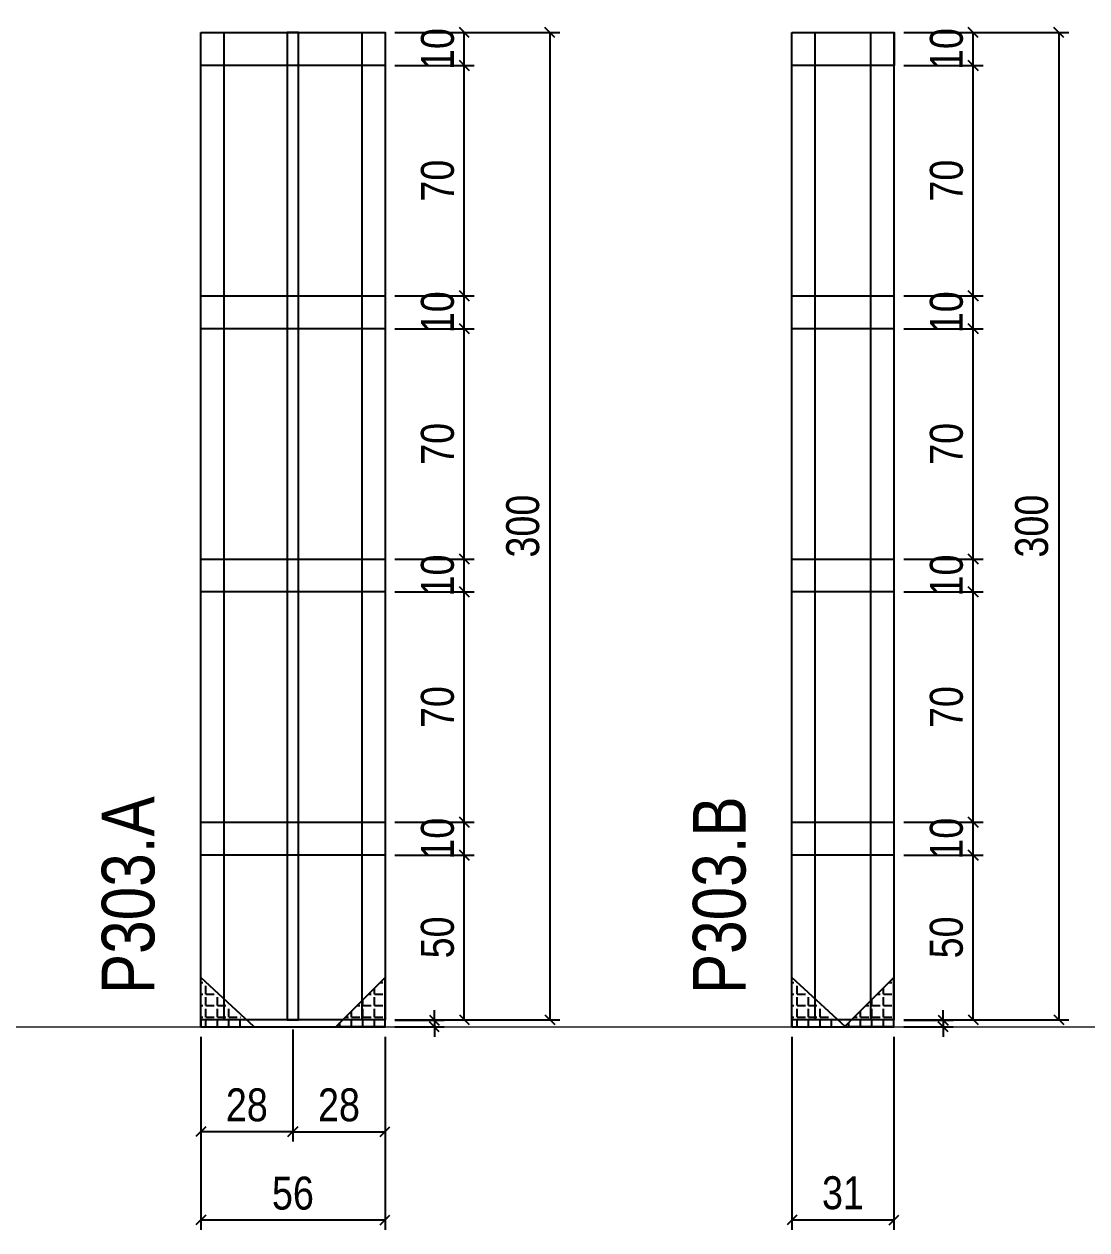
# Model space of a CAD drawing. Extents: x 2282 to 12463, y 760 to 16806.
# Drawn here: x 3370.1 to 3693.2, y 11426.2 to 11792.7 of the extents above; entities that cross this region are included whole.
import ezdxf

# ---------------------------------------------------------------- set-up
doc = ezdxf.new("R2010")
doc.units = 0
doc.layers.add('CARIMBO', color=255, linetype='Continuous', lineweight=9)
for name, color, linetype in [('COTA', 241, 'Continuous'), ('NOMENCLATURA', 7, 'Continuous'), ('SARR_2.2x10', 60, 'Continuous'), ('SARR_2.2x7', 40, 'Continuous'), ('SARR_3.5x7', 81, 'Continuous'), ('SARR_7x7', 40, 'Continuous')]:
    doc.layers.add(name, color=color, linetype=linetype)
doc.styles.add('ARIAL_NARROW', font='ARIALN.TTF', dxfattribs={"height": 0.2})
doc.styles.add('COTA TECNICA', font='techl___.ttf', dxfattribs={"height": 10})
doc.dimstyles.new('PAINEL', dxfattribs={"dimtxt": 10, "dimasz": 3, "dimexe": 3, "dimexo": 3, "dimgap": 3, "dimtad": 1, "dimdec": 1, "dimzin": 12, "dimdsep": 46, "dimtxsty": 'COTA TECNICA', "dimblk1": 'OBLIQUE', "dimblk2": 'OBLIQUE', "dimsah": 1, "dimcen": 0.9, "dimclrd": 4, "dimclre": 4, "dimclrt": 240, "dimadec": 1, "dimazin": 3, "dimtfac": 1, "dimtdec": 1, "dimtmove": 0, "dimatfit": 3, "dimfxl": 1, "dimtolj": 1, "dimtzin": 12, "dimarcsym": 0})
pattern_1 = [(0, (36987.144, 20854.2797), (0, 3.4925), [2.54, -0.9525]), (90, (36987.144, 20854.2797), (-3.4925, 2e-16), [2.54, -0.9525])]
pattern_2 = [(0, (36831.124, 20854.2797), (0, 3.4925), [2.54, -0.9525]), (90, (36831.124, 20854.2797), (-3.4925, 2e-16), [2.54, -0.9525])]
pattern_3 = [(0, (37141.832, 20854.2797), (0, 3.4925), [2.54, -0.9525]), (90, (37141.832, 20854.2797), (-3.4925, 2e-16), [2.54, -0.9525])]
pattern_4 = [(0, (37010.812, 20854.2797), (0, 3.4925), [2.54, -0.9525]), (90, (37010.812, 20854.2797), (-3.4925, 2e-16), [2.54, -0.9525])]

# ---------------------------------------------------------------- blocks, each defined once
blk = doc.blocks.new('_Oblique')
at = {"color": 0, "linetype": 'ByBlock', "lineweight": -2}
blk.add_line((-0.5, -0.5), (0.5, 0.5), dxfattribs=at)
blk = doc.blocks.new('*D512')
at = {"layer": 'COTA', "color": 4, "lineweight": -2, "transparency": 16777216}
for p, q in [((3494.81, 11489.99), (3494.81, 11492.99)), ((3482.82, 11489.99), (3497.81, 11489.99)), ((3494.81, 11489.99), (3494.81, 11487.92)), ((3482.82, 11487.92), (3497.81, 11487.92)), ((3494.81, 11487.92), (3494.81, 11484.92))]:
    blk.add_line(p, q, dxfattribs=at)
at = {"layer": 'Defpoints', "color": 0, "transparency": 16777216}
for p in [(3479.82, 11489.99), (3479.82, 11487.92), (3494.81, 11487.92)]:
    blk.add_point(p, dxfattribs=at)
at = {"layer": 'COTA', "color": 4, "lineweight": -2, "transparency": 16777216, "xscale": 3, "yscale": 3, "zscale": 3}
for p, rotation in [((3494.81, 11489.99), 270), ((3494.81, 11487.92), 90)]:
    blk.add_blockref('_Oblique', p, dxfattribs=dict(at, rotation=rotation))
blk = doc.blocks.new('*D513')
at = {"layer": 'COTA', "color": 4, "lineweight": -2, "transparency": 16777216}
for p, q in [((3482.82, 11540.12), (3506.91, 11540.12)), ((3503.91, 11490.12), (3503.91, 11540.12)), ((3482.82, 11490.12), (3506.91, 11490.12))]:
    blk.add_line(p, q, dxfattribs=at)
at = {"layer": 'Defpoints', "color": 0, "transparency": 16777216}
for p in [(3479.82, 11540.12), (3503.91, 11540.12), (3479.82, 11490.12)]:
    blk.add_point(p, dxfattribs=at)
at = {"layer": 'COTA', "color": 4, "lineweight": -2, "transparency": 16777216, "xscale": 3, "yscale": 3, "zscale": 3}
for p, rotation in [((3503.91, 11540.12), 90), ((3503.91, 11490.12), 270)]:
    blk.add_blockref('_Oblique', p, dxfattribs=dict(at, rotation=rotation))
at = {"layer": 'COTA', "color": 240, "transparency": 16777216, "insert": (3495.8, 11515.12), "char_height": 10, "attachment_point": 5, "rotation": 90, "style": 'COTA TECNICA'}
blk.add_mtext('\\A1;50', dxfattribs=at)
blk = doc.blocks.new('*D514')
at = {"layer": 'COTA', "color": 4, "lineweight": -2, "transparency": 16777216}
for p, q in [((3482.82, 11550.12), (3506.91, 11550.12)), ((3503.91, 11540.12), (3503.91, 11550.12)), ((3482.82, 11540.12), (3506.91, 11540.12))]:
    blk.add_line(p, q, dxfattribs=at)
at = {"layer": 'Defpoints', "color": 0, "transparency": 16777216}
for p in [(3479.82, 11550.12), (3503.91, 11550.12), (3479.82, 11540.12)]:
    blk.add_point(p, dxfattribs=at)
at = {"layer": 'COTA', "color": 4, "lineweight": -2, "transparency": 16777216, "xscale": 3, "yscale": 3, "zscale": 3}
for p, rotation in [((3503.91, 11550.12), 90), ((3503.91, 11540.12), 270)]:
    blk.add_blockref('_Oblique', p, dxfattribs=dict(at, rotation=rotation))
at = {"layer": 'COTA', "color": 240, "transparency": 16777216, "insert": (3495.81, 11545.12), "char_height": 10, "attachment_point": 5, "rotation": 90, "style": 'COTA TECNICA'}
blk.add_mtext('\\A1;10', dxfattribs=at)
blk = doc.blocks.new('*D515')
at = {"layer": 'COTA', "color": 4, "lineweight": -2, "transparency": 16777216}
for p, q in [((3482.82, 11620.12), (3506.91, 11620.12)), ((3503.91, 11550.12), (3503.91, 11620.12)), ((3485.82, 11550.12), (3506.91, 11550.12))]:
    blk.add_line(p, q, dxfattribs=at)
at = {"layer": 'Defpoints', "color": 0, "transparency": 16777216}
for p in [(3479.82, 11620.12), (3503.91, 11620.12), (3482.82, 11550.12)]:
    blk.add_point(p, dxfattribs=at)
at = {"layer": 'COTA', "color": 4, "lineweight": -2, "transparency": 16777216, "xscale": 3, "yscale": 3, "zscale": 3}
for p, rotation in [((3503.91, 11620.12), 90), ((3503.91, 11550.12), 270)]:
    blk.add_blockref('_Oblique', p, dxfattribs=dict(at, rotation=rotation))
at = {"layer": 'COTA', "color": 240, "transparency": 16777216, "insert": (3495.81, 11585.12), "char_height": 10, "attachment_point": 5, "rotation": 90, "style": 'COTA TECNICA'}
blk.add_mtext('\\A1;70', dxfattribs=at)
blk = doc.blocks.new('*D516')
at = {"layer": 'COTA', "color": 4, "lineweight": -2, "transparency": 16777216}
for p, q in [((3482.82, 11630.12), (3506.91, 11630.12)), ((3503.91, 11620.12), (3503.91, 11630.12)), ((3482.82, 11620.12), (3506.91, 11620.12))]:
    blk.add_line(p, q, dxfattribs=at)
at = {"layer": 'Defpoints', "color": 0, "transparency": 16777216}
for p in [(3479.82, 11630.12), (3503.91, 11630.12), (3479.82, 11620.12)]:
    blk.add_point(p, dxfattribs=at)
at = {"layer": 'COTA', "color": 4, "lineweight": -2, "transparency": 16777216, "xscale": 3, "yscale": 3, "zscale": 3}
for p, rotation in [((3503.91, 11630.12), 90), ((3503.91, 11620.12), 270)]:
    blk.add_blockref('_Oblique', p, dxfattribs=dict(at, rotation=rotation))
at = {"layer": 'COTA', "color": 240, "transparency": 16777216, "insert": (3495.81, 11625.12), "char_height": 10, "attachment_point": 5, "rotation": 90, "style": 'COTA TECNICA'}
blk.add_mtext('\\A1;10', dxfattribs=at)
blk = doc.blocks.new('*D517')
at = {"layer": 'COTA', "color": 4, "linetype": 'ByBlock', "lineweight": -2, "transparency": 16777216}
for p, q in [((3482.83, 11790.12), (3532.94, 11790.12)), ((3529.94, 11790.12), (3529.94, 11490.12)), ((3482.83, 11490.12), (3532.94, 11490.12))]:
    blk.add_line(p, q, dxfattribs=at)
at = {"layer": 'Defpoints', "color": 0, "linetype": 'ByBlock', "transparency": 16777216}
for p in [(3479.83, 11790.12), (3479.83, 11490.12), (3529.94, 11490.12)]:
    blk.add_point(p, dxfattribs=at)
at = {"layer": 'COTA', "color": 4, "linetype": 'ByBlock', "lineweight": -2, "transparency": 16777216, "xscale": 3, "yscale": 3, "zscale": 3}
for p, rotation in [((3529.94, 11790.12), 90), ((3529.94, 11490.12), 270)]:
    blk.add_blockref('_Oblique', p, dxfattribs=dict(at, rotation=rotation))
at = {"layer": 'COTA', "color": 240, "linetype": 'ByBlock', "transparency": 16777216, "insert": (3521.72, 11640.12), "char_height": 10, "attachment_point": 5, "rotation": 90, "style": 'COTA TECNICA'}
blk.add_mtext('\\A1;300', dxfattribs=at)
blk = doc.blocks.new('*D520')
at = {"layer": 'COTA', "color": 4, "linetype": 'ByBlock', "lineweight": -2, "transparency": 16777216}
for p, q in [((3482.83, 11700.12), (3506.91, 11700.12)), ((3503.91, 11630.12), (3503.91, 11700.12)), ((3482.82, 11630.12), (3506.91, 11630.12))]:
    blk.add_line(p, q, dxfattribs=at)
at = {"layer": 'Defpoints', "color": 0, "linetype": 'ByBlock', "transparency": 16777216}
for p in [(3479.83, 11700.12), (3503.91, 11700.12), (3479.82, 11630.12)]:
    blk.add_point(p, dxfattribs=at)
at = {"layer": 'COTA', "color": 4, "linetype": 'ByBlock', "lineweight": -2, "transparency": 16777216, "xscale": 3, "yscale": 3, "zscale": 3}
for p, rotation in [((3503.91, 11700.12), 90), ((3503.91, 11630.12), 270)]:
    blk.add_blockref('_Oblique', p, dxfattribs=dict(at, rotation=rotation))
at = {"layer": 'COTA', "color": 240, "linetype": 'ByBlock', "transparency": 16777216, "insert": (3495.81, 11665.12), "char_height": 10, "attachment_point": 5, "rotation": 90, "style": 'COTA TECNICA'}
blk.add_mtext('\\A1;70', dxfattribs=at)
blk = doc.blocks.new('*D521')
at = {"layer": 'COTA', "color": 4, "linetype": 'ByBlock', "lineweight": -2, "transparency": 16777216}
for p, q in [((3482.83, 11710.12), (3506.91, 11710.12)), ((3503.91, 11700.12), (3503.91, 11710.12)), ((3482.83, 11700.12), (3506.91, 11700.12))]:
    blk.add_line(p, q, dxfattribs=at)
at = {"layer": 'Defpoints', "color": 0, "linetype": 'ByBlock', "transparency": 16777216}
for p in [(3479.83, 11710.12), (3503.91, 11710.12), (3479.83, 11700.12)]:
    blk.add_point(p, dxfattribs=at)
at = {"layer": 'COTA', "color": 4, "linetype": 'ByBlock', "lineweight": -2, "transparency": 16777216, "xscale": 3, "yscale": 3, "zscale": 3}
for p, rotation in [((3503.91, 11710.12), 90), ((3503.91, 11700.12), 270)]:
    blk.add_blockref('_Oblique', p, dxfattribs=dict(at, rotation=rotation))
at = {"layer": 'COTA', "color": 240, "linetype": 'ByBlock', "transparency": 16777216, "insert": (3495.81, 11705.12), "char_height": 10, "attachment_point": 5, "rotation": 90, "style": 'COTA TECNICA'}
blk.add_mtext('\\A1;10', dxfattribs=at)
blk = doc.blocks.new('*D522')
at = {"layer": 'COTA', "color": 4, "linetype": 'ByBlock', "lineweight": -2, "transparency": 16777216}
for p, q in [((3423.82, 11484.92), (3423.82, 11426.23)), ((3479.82, 11484.92), (3479.82, 11426.23)), ((3479.82, 11429.23), (3423.82, 11429.23))]:
    blk.add_line(p, q, dxfattribs=at)
at = {"layer": 'Defpoints', "color": 0, "linetype": 'ByBlock', "transparency": 16777216}
for p in [(3423.82, 11487.92), (3479.82, 11487.92), (3423.82, 11429.23)]:
    blk.add_point(p, dxfattribs=at)
at = {"layer": 'COTA', "color": 4, "linetype": 'ByBlock', "lineweight": -2, "transparency": 16777216, "xscale": 3, "yscale": 3, "zscale": 3, "rotation": 180}
blk.add_blockref('_Oblique', (3423.82, 11429.23), dxfattribs=at)
at = {"layer": 'COTA', "color": 4, "linetype": 'ByBlock', "lineweight": -2, "transparency": 16777216, "xscale": 3, "yscale": 3, "zscale": 3}
blk.add_blockref('_Oblique', (3479.82, 11429.23), dxfattribs=at)
at = {"layer": 'COTA', "color": 240, "linetype": 'ByBlock', "transparency": 16777216, "insert": (3451.82, 11437.34), "char_height": 10, "attachment_point": 5, "style": 'COTA TECNICA'}
blk.add_mtext('\\A1;56', dxfattribs=at)
blk = doc.blocks.new('*D523')
at = {"layer": 'COTA', "color": 4, "linetype": 'ByBlock', "lineweight": -2, "transparency": 16777216}
for p, q in [((3451.82, 11487.12), (3451.82, 11453.08)), ((3479.82, 11484.92), (3479.82, 11453.08)), ((3451.82, 11456.08), (3479.82, 11456.08))]:
    blk.add_line(p, q, dxfattribs=at)
at = {"layer": 'Defpoints', "color": 0, "linetype": 'ByBlock', "transparency": 16777216}
for p in [(3451.82, 11490.12), (3479.82, 11487.92), (3479.82, 11456.08)]:
    blk.add_point(p, dxfattribs=at)
at = {"layer": 'COTA', "color": 4, "linetype": 'ByBlock', "lineweight": -2, "transparency": 16777216, "xscale": 3, "yscale": 3, "zscale": 3, "rotation": 180}
blk.add_blockref('_Oblique', (3451.82, 11456.08), dxfattribs=at)
at = {"layer": 'COTA', "color": 4, "linetype": 'ByBlock', "lineweight": -2, "transparency": 16777216, "xscale": 3, "yscale": 3, "zscale": 3}
blk.add_blockref('_Oblique', (3479.82, 11456.08), dxfattribs=at)
at = {"layer": 'COTA', "color": 240, "linetype": 'ByBlock', "transparency": 16777216, "insert": (3465.82, 11464.17), "char_height": 10, "attachment_point": 5, "style": 'COTA TECNICA'}
blk.add_mtext('\\A1;28', dxfattribs=at)
blk = doc.blocks.new('*D518')
at = {"layer": 'COTA', "color": 4, "linetype": 'ByBlock', "lineweight": -2, "transparency": 16777216}
for p, q in [((3482.84, 11780.12), (3506.92, 11780.12)), ((3503.92, 11710.12), (3503.92, 11780.12)), ((3482.83, 11710.12), (3506.92, 11710.12))]:
    blk.add_line(p, q, dxfattribs=at)
at = {"layer": 'Defpoints', "color": 0, "linetype": 'ByBlock', "transparency": 16777216}
for p in [(3479.84, 11780.12), (3503.92, 11780.12), (3479.83, 11710.12)]:
    blk.add_point(p, dxfattribs=at)
at = {"layer": 'COTA', "color": 4, "linetype": 'ByBlock', "lineweight": -2, "transparency": 16777216, "xscale": 3, "yscale": 3, "zscale": 3}
for p, rotation in [((3503.92, 11780.12), 90), ((3503.92, 11710.12), 270)]:
    blk.add_blockref('_Oblique', p, dxfattribs=dict(at, rotation=rotation))
at = {"layer": 'COTA', "color": 240, "linetype": 'ByBlock', "transparency": 16777216, "insert": (3495.82, 11745.12), "char_height": 10, "attachment_point": 5, "rotation": 90, "style": 'COTA TECNICA'}
blk.add_mtext('\\A1;70', dxfattribs=at)
blk = doc.blocks.new('*D524')
at = {"layer": 'COTA', "color": 4, "linetype": 'ByBlock', "lineweight": -2, "transparency": 16777216}
for p, q in [((3482.84, 11790.12), (3506.92, 11790.12)), ((3503.92, 11780.12), (3503.92, 11790.12)), ((3482.84, 11780.12), (3506.92, 11780.12))]:
    blk.add_line(p, q, dxfattribs=at)
at = {"layer": 'Defpoints', "color": 0, "linetype": 'ByBlock', "transparency": 16777216}
for p in [(3479.84, 11790.12), (3503.92, 11790.12), (3479.84, 11780.12)]:
    blk.add_point(p, dxfattribs=at)
at = {"layer": 'COTA', "color": 4, "linetype": 'ByBlock', "lineweight": -2, "transparency": 16777216, "xscale": 3, "yscale": 3, "zscale": 3}
for p, rotation in [((3503.92, 11790.12), 90), ((3503.92, 11780.12), 270)]:
    blk.add_blockref('_Oblique', p, dxfattribs=dict(at, rotation=rotation))
at = {"layer": 'COTA', "color": 240, "linetype": 'ByBlock', "transparency": 16777216, "insert": (3495.82, 11785.12), "char_height": 10, "attachment_point": 5, "rotation": 90, "style": 'COTA TECNICA'}
blk.add_mtext('\\A1;10', dxfattribs=at)
blk = doc.blocks.new('*D519')
at = {"layer": 'COTA', "color": 4, "lineweight": -2, "transparency": 16777216}
for p, q in [((3451.82, 11487.12), (3451.82, 11453.08)), ((3423.82, 11484.92), (3423.82, 11453.08)), ((3451.82, 11456.08), (3423.82, 11456.08))]:
    blk.add_line(p, q, dxfattribs=at)
at = {"layer": 'Defpoints', "color": 0, "transparency": 16777216}
for p in [(3451.82, 11490.12), (3423.82, 11487.92), (3423.82, 11456.08)]:
    blk.add_point(p, dxfattribs=at)
at = {"layer": 'COTA', "color": 4, "lineweight": -2, "transparency": 16777216, "xscale": 3, "yscale": 3, "zscale": 3, "rotation": 180}
blk.add_blockref('_Oblique', (3423.82, 11456.08), dxfattribs=at)
at = {"layer": 'COTA', "color": 4, "lineweight": -2, "transparency": 16777216, "xscale": 3, "yscale": 3, "zscale": 3}
blk.add_blockref('_Oblique', (3451.82, 11456.08), dxfattribs=at)
at = {"layer": 'COTA', "color": 240, "transparency": 16777216, "insert": (3437.82, 11464.17), "char_height": 10, "attachment_point": 5, "style": 'COTA TECNICA'}
blk.add_mtext('\\A1;28', dxfattribs=at)
blk = doc.blocks.new('*D525')
at = {"layer": 'COTA', "color": 4, "lineweight": -2, "transparency": 16777216}
for p, q in [((3649.5, 11489.99), (3649.5, 11492.99)), ((3637.51, 11489.99), (3652.5, 11489.99)), ((3649.5, 11489.99), (3649.5, 11487.92)), ((3637.51, 11487.92), (3652.5, 11487.92)), ((3649.5, 11487.92), (3649.5, 11484.92))]:
    blk.add_line(p, q, dxfattribs=at)
at = {"layer": 'Defpoints', "color": 0, "transparency": 16777216}
for p in [(3634.51, 11489.99), (3634.51, 11487.92), (3649.5, 11487.92)]:
    blk.add_point(p, dxfattribs=at)
at = {"layer": 'COTA', "color": 4, "lineweight": -2, "transparency": 16777216, "xscale": 3, "yscale": 3, "zscale": 3}
for p, rotation in [((3649.5, 11489.99), 270), ((3649.5, 11487.92), 90)]:
    blk.add_blockref('_Oblique', p, dxfattribs=dict(at, rotation=rotation))
blk = doc.blocks.new('*D526')
at = {"layer": 'COTA', "color": 4, "lineweight": -2, "transparency": 16777216}
for p, q in [((3637.51, 11540.12), (3661.6, 11540.12)), ((3658.6, 11490.12), (3658.6, 11540.12)), ((3637.51, 11490.12), (3661.6, 11490.12))]:
    blk.add_line(p, q, dxfattribs=at)
at = {"layer": 'Defpoints', "color": 0, "transparency": 16777216}
for p in [(3634.51, 11540.12), (3658.6, 11540.12), (3634.51, 11490.12)]:
    blk.add_point(p, dxfattribs=at)
at = {"layer": 'COTA', "color": 4, "lineweight": -2, "transparency": 16777216, "xscale": 3, "yscale": 3, "zscale": 3}
for p, rotation in [((3658.6, 11540.12), 90), ((3658.6, 11490.12), 270)]:
    blk.add_blockref('_Oblique', p, dxfattribs=dict(at, rotation=rotation))
at = {"layer": 'COTA', "color": 240, "transparency": 16777216, "insert": (3650.49, 11515.12), "char_height": 10, "attachment_point": 5, "rotation": 90, "style": 'COTA TECNICA'}
blk.add_mtext('\\A1;50', dxfattribs=at)
blk = doc.blocks.new('*D527')
at = {"layer": 'COTA', "color": 4, "lineweight": -2, "transparency": 16777216}
for p, q in [((3637.51, 11550.12), (3661.6, 11550.12)), ((3658.6, 11540.12), (3658.6, 11550.12)), ((3637.51, 11540.12), (3661.6, 11540.12))]:
    blk.add_line(p, q, dxfattribs=at)
at = {"layer": 'Defpoints', "color": 0, "transparency": 16777216}
for p in [(3634.51, 11550.12), (3658.6, 11550.12), (3634.51, 11540.12)]:
    blk.add_point(p, dxfattribs=at)
at = {"layer": 'COTA', "color": 4, "lineweight": -2, "transparency": 16777216, "xscale": 3, "yscale": 3, "zscale": 3}
for p, rotation in [((3658.6, 11550.12), 90), ((3658.6, 11540.12), 270)]:
    blk.add_blockref('_Oblique', p, dxfattribs=dict(at, rotation=rotation))
at = {"layer": 'COTA', "color": 240, "transparency": 16777216, "insert": (3650.5, 11545.12), "char_height": 10, "attachment_point": 5, "rotation": 90, "style": 'COTA TECNICA'}
blk.add_mtext('\\A1;10', dxfattribs=at)
blk = doc.blocks.new('*D528')
at = {"layer": 'COTA', "color": 4, "lineweight": -2, "transparency": 16777216}
for p, q in [((3637.51, 11620.12), (3661.6, 11620.12)), ((3658.6, 11550.12), (3658.6, 11620.12)), ((3640.51, 11550.12), (3661.6, 11550.12))]:
    blk.add_line(p, q, dxfattribs=at)
at = {"layer": 'Defpoints', "color": 0, "transparency": 16777216}
for p in [(3634.51, 11620.12), (3658.6, 11620.12), (3637.51, 11550.12)]:
    blk.add_point(p, dxfattribs=at)
at = {"layer": 'COTA', "color": 4, "lineweight": -2, "transparency": 16777216, "xscale": 3, "yscale": 3, "zscale": 3}
for p, rotation in [((3658.6, 11620.12), 90), ((3658.6, 11550.12), 270)]:
    blk.add_blockref('_Oblique', p, dxfattribs=dict(at, rotation=rotation))
at = {"layer": 'COTA', "color": 240, "transparency": 16777216, "insert": (3650.5, 11585.12), "char_height": 10, "attachment_point": 5, "rotation": 90, "style": 'COTA TECNICA'}
blk.add_mtext('\\A1;70', dxfattribs=at)
blk = doc.blocks.new('*D529')
at = {"layer": 'COTA', "color": 4, "lineweight": -2, "transparency": 16777216}
for p, q in [((3637.51, 11630.12), (3661.6, 11630.12)), ((3658.6, 11620.12), (3658.6, 11630.12)), ((3637.51, 11620.12), (3661.6, 11620.12))]:
    blk.add_line(p, q, dxfattribs=at)
at = {"layer": 'Defpoints', "color": 0, "transparency": 16777216}
for p in [(3634.51, 11630.12), (3658.6, 11630.12), (3634.51, 11620.12)]:
    blk.add_point(p, dxfattribs=at)
at = {"layer": 'COTA', "color": 4, "lineweight": -2, "transparency": 16777216, "xscale": 3, "yscale": 3, "zscale": 3}
for p, rotation in [((3658.6, 11630.12), 90), ((3658.6, 11620.12), 270)]:
    blk.add_blockref('_Oblique', p, dxfattribs=dict(at, rotation=rotation))
at = {"layer": 'COTA', "color": 240, "transparency": 16777216, "insert": (3650.5, 11625.12), "char_height": 10, "attachment_point": 5, "rotation": 90, "style": 'COTA TECNICA'}
blk.add_mtext('\\A1;10', dxfattribs=at)
blk = doc.blocks.new('*D530')
at = {"layer": 'COTA', "color": 4, "linetype": 'ByBlock', "lineweight": -2, "transparency": 16777216}
for p, q in [((3637.52, 11790.12), (3687.63, 11790.12)), ((3684.63, 11790.12), (3684.63, 11490.12)), ((3637.52, 11490.12), (3687.63, 11490.12))]:
    blk.add_line(p, q, dxfattribs=at)
at = {"layer": 'Defpoints', "color": 0, "linetype": 'ByBlock', "transparency": 16777216}
for p in [(3634.52, 11790.12), (3634.52, 11490.12), (3684.63, 11490.12)]:
    blk.add_point(p, dxfattribs=at)
at = {"layer": 'COTA', "color": 4, "linetype": 'ByBlock', "lineweight": -2, "transparency": 16777216, "xscale": 3, "yscale": 3, "zscale": 3}
for p, rotation in [((3684.63, 11790.12), 90), ((3684.63, 11490.12), 270)]:
    blk.add_blockref('_Oblique', p, dxfattribs=dict(at, rotation=rotation))
at = {"layer": 'COTA', "color": 240, "linetype": 'ByBlock', "transparency": 16777216, "insert": (3676.41, 11640.12), "char_height": 10, "attachment_point": 5, "rotation": 90, "style": 'COTA TECNICA'}
blk.add_mtext('\\A1;300', dxfattribs=at)
blk = doc.blocks.new('*D532')
at = {"layer": 'COTA', "color": 4, "linetype": 'ByBlock', "lineweight": -2, "transparency": 16777216}
for p, q in [((3637.52, 11700.12), (3661.6, 11700.12)), ((3658.6, 11630.12), (3658.6, 11700.12)), ((3637.51, 11630.12), (3661.6, 11630.12))]:
    blk.add_line(p, q, dxfattribs=at)
at = {"layer": 'Defpoints', "color": 0, "linetype": 'ByBlock', "transparency": 16777216}
for p in [(3634.52, 11700.12), (3658.6, 11700.12), (3634.51, 11630.12)]:
    blk.add_point(p, dxfattribs=at)
at = {"layer": 'COTA', "color": 4, "linetype": 'ByBlock', "lineweight": -2, "transparency": 16777216, "xscale": 3, "yscale": 3, "zscale": 3}
for p, rotation in [((3658.6, 11700.12), 90), ((3658.6, 11630.12), 270)]:
    blk.add_blockref('_Oblique', p, dxfattribs=dict(at, rotation=rotation))
at = {"layer": 'COTA', "color": 240, "linetype": 'ByBlock', "transparency": 16777216, "insert": (3650.5, 11665.12), "char_height": 10, "attachment_point": 5, "rotation": 90, "style": 'COTA TECNICA'}
blk.add_mtext('\\A1;70', dxfattribs=at)
blk = doc.blocks.new('*D533')
at = {"layer": 'COTA', "color": 4, "linetype": 'ByBlock', "lineweight": -2, "transparency": 16777216}
for p, q in [((3637.52, 11710.12), (3661.6, 11710.12)), ((3658.6, 11700.12), (3658.6, 11710.12)), ((3637.52, 11700.12), (3661.6, 11700.12))]:
    blk.add_line(p, q, dxfattribs=at)
at = {"layer": 'Defpoints', "color": 0, "linetype": 'ByBlock', "transparency": 16777216}
for p in [(3634.52, 11710.12), (3658.6, 11710.12), (3634.52, 11700.12)]:
    blk.add_point(p, dxfattribs=at)
at = {"layer": 'COTA', "color": 4, "linetype": 'ByBlock', "lineweight": -2, "transparency": 16777216, "xscale": 3, "yscale": 3, "zscale": 3}
for p, rotation in [((3658.6, 11710.12), 90), ((3658.6, 11700.12), 270)]:
    blk.add_blockref('_Oblique', p, dxfattribs=dict(at, rotation=rotation))
at = {"layer": 'COTA', "color": 240, "linetype": 'ByBlock', "transparency": 16777216, "insert": (3650.5, 11705.12), "char_height": 10, "attachment_point": 5, "rotation": 90, "style": 'COTA TECNICA'}
blk.add_mtext('\\A1;10', dxfattribs=at)
blk = doc.blocks.new('*D534')
at = {"layer": 'COTA', "color": 4, "linetype": 'ByBlock', "lineweight": -2, "transparency": 16777216}
for p, q in [((3603.51, 11484.92), (3603.51, 11426.23)), ((3634.51, 11484.92), (3634.51, 11426.23)), ((3634.51, 11429.23), (3603.51, 11429.23))]:
    blk.add_line(p, q, dxfattribs=at)
at = {"layer": 'Defpoints', "color": 0, "linetype": 'ByBlock', "transparency": 16777216}
for p in [(3603.51, 11487.92), (3634.51, 11487.92), (3603.51, 11429.23)]:
    blk.add_point(p, dxfattribs=at)
at = {"layer": 'COTA', "color": 4, "linetype": 'ByBlock', "lineweight": -2, "transparency": 16777216, "xscale": 3, "yscale": 3, "zscale": 3, "rotation": 180}
blk.add_blockref('_Oblique', (3603.51, 11429.23), dxfattribs=at)
at = {"layer": 'COTA', "color": 4, "linetype": 'ByBlock', "lineweight": -2, "transparency": 16777216, "xscale": 3, "yscale": 3, "zscale": 3}
blk.add_blockref('_Oblique', (3634.51, 11429.23), dxfattribs=at)
at = {"layer": 'COTA', "color": 240, "linetype": 'ByBlock', "transparency": 16777216, "insert": (3619.01, 11437.45), "char_height": 10, "attachment_point": 5, "style": 'COTA TECNICA'}
blk.add_mtext('\\A1;31', dxfattribs=at)
blk = doc.blocks.new('*D531')
at = {"layer": 'COTA', "color": 4, "linetype": 'ByBlock', "lineweight": -2, "transparency": 16777216}
for p, q in [((3637.53, 11780.12), (3661.61, 11780.12)), ((3658.61, 11710.12), (3658.61, 11780.12)), ((3637.52, 11710.12), (3661.61, 11710.12))]:
    blk.add_line(p, q, dxfattribs=at)
at = {"layer": 'Defpoints', "color": 0, "linetype": 'ByBlock', "transparency": 16777216}
for p in [(3634.53, 11780.12), (3658.61, 11780.12), (3634.52, 11710.12)]:
    blk.add_point(p, dxfattribs=at)
at = {"layer": 'COTA', "color": 4, "linetype": 'ByBlock', "lineweight": -2, "transparency": 16777216, "xscale": 3, "yscale": 3, "zscale": 3}
for p, rotation in [((3658.61, 11780.12), 90), ((3658.61, 11710.12), 270)]:
    blk.add_blockref('_Oblique', p, dxfattribs=dict(at, rotation=rotation))
at = {"layer": 'COTA', "color": 240, "linetype": 'ByBlock', "transparency": 16777216, "insert": (3650.51, 11745.12), "char_height": 10, "attachment_point": 5, "rotation": 90, "style": 'COTA TECNICA'}
blk.add_mtext('\\A1;70', dxfattribs=at)
blk = doc.blocks.new('*D535')
at = {"layer": 'COTA', "color": 4, "linetype": 'ByBlock', "lineweight": -2, "transparency": 16777216}
for p, q in [((3637.53, 11790.12), (3661.61, 11790.12)), ((3658.61, 11780.12), (3658.61, 11790.12)), ((3637.53, 11780.12), (3661.61, 11780.12))]:
    blk.add_line(p, q, dxfattribs=at)
at = {"layer": 'Defpoints', "color": 0, "linetype": 'ByBlock', "transparency": 16777216}
for p in [(3634.53, 11790.12), (3658.61, 11790.12), (3634.53, 11780.12)]:
    blk.add_point(p, dxfattribs=at)
at = {"layer": 'COTA', "color": 4, "linetype": 'ByBlock', "lineweight": -2, "transparency": 16777216, "xscale": 3, "yscale": 3, "zscale": 3}
for p, rotation in [((3658.61, 11790.12), 90), ((3658.61, 11780.12), 270)]:
    blk.add_blockref('_Oblique', p, dxfattribs=dict(at, rotation=rotation))
at = {"layer": 'COTA', "color": 240, "linetype": 'ByBlock', "transparency": 16777216, "insert": (3650.51, 11785.12), "char_height": 10, "attachment_point": 5, "rotation": 90, "style": 'COTA TECNICA'}
blk.add_mtext('\\A1;10', dxfattribs=at)

msp = doc.modelspace()

# ---------------------------------------------------------------- hatches: boundary and pattern name
at = {"layer": 'SARR_2.2x10'}
h = msp.add_hatch(dxfattribs=at)
h.set_pattern_fill('ANGLE', color=256, scale=0.5)
h.set_pattern_definition(pattern_2)
h.paths.add_polyline_path([(3430.82, 11495.92), (3423.82, 11502.92), (3423.82, 11490.12), (3430.82, 11490.12)])
h = msp.add_hatch(dxfattribs=at)
h.set_pattern_fill('ANGLE', color=256, scale=0.5)
h.set_pattern_definition(pattern_1)
h.paths.add_polyline_path([(3472.82, 11495.92), (3479.82, 11502.92), (3479.82, 11490.12), (3472.82, 11490.12)])
h = msp.add_hatch(dxfattribs=at)
h.set_pattern_fill('ANGLE', color=256, scale=0.5)
h.set_pattern_definition(pattern_4)
h.paths.add_polyline_path([(3610.51, 11495.92), (3603.51, 11502.92), (3603.51, 11490.12), (3610.51, 11490.12)])
h = msp.add_hatch(dxfattribs=at)
h.set_pattern_fill('ANGLE', color=256, scale=0.5)
h.set_pattern_definition(pattern_3)
h.paths.add_polyline_path([(3627.51, 11495.92), (3634.51, 11502.92), (3634.51, 11490.12), (3627.51, 11490.12)])
h = msp.add_hatch(dxfattribs=at)
h.set_pattern_fill('ANGLE', color=256, scale=0.5)
h.set_pattern_definition(pattern_2)
h.paths.add_polyline_path([(3430.82, 11495.92), (3430.82, 11490.12), (3436.62, 11490.12)])
h = msp.add_hatch(dxfattribs=at)
h.set_pattern_fill('ANGLE', color=256, scale=0.5)
h.set_pattern_definition(pattern_1)
h.paths.add_polyline_path([(3472.82, 11495.92), (3472.82, 11490.12), (3467.02, 11490.12)])
h = msp.add_hatch(dxfattribs=at)
h.set_pattern_fill('ANGLE', color=256, scale=0.5)
h.set_pattern_definition(pattern_4)
h.paths.add_polyline_path([(3610.51, 11495.92), (3610.51, 11490.12), (3616.31, 11490.12)])
h = msp.add_hatch(dxfattribs=at)
h.set_pattern_fill('ANGLE', color=256, scale=0.5)
h.set_pattern_definition(pattern_3)
h.paths.add_polyline_path([(3627.51, 11495.92), (3627.51, 11490.12), (3621.71, 11490.12)])
h = msp.add_hatch(dxfattribs=at)
h.set_pattern_fill('ANGLE', color=256, scale=0.5)
h.set_pattern_definition(pattern_2)
h.paths.add_polyline_path([(3436.62, 11490.12), (3423.82, 11490.12), (3423.82, 11487.92), (3438.82, 11487.92)])
h = msp.add_hatch(dxfattribs=at)
h.set_pattern_fill('ANGLE', color=256, scale=0.5)
h.set_pattern_definition(pattern_1)
h.paths.add_polyline_path([(3467.02, 11490.12), (3479.82, 11490.12), (3479.82, 11487.92), (3464.82, 11487.92)])
h = msp.add_hatch(dxfattribs=at)
h.set_pattern_fill('ANGLE', color=256, scale=0.5)
h.set_pattern_definition(pattern_4)
h.paths.add_polyline_path([(3616.31, 11490.12), (3603.51, 11490.12), (3603.51, 11487.92), (3618.51, 11487.92)])
h = msp.add_hatch(dxfattribs=at)
h.set_pattern_fill('ANGLE', color=256, scale=0.5)
h.set_pattern_definition(pattern_3)
h.paths.add_polyline_path([(3621.71, 11490.12), (3634.51, 11490.12), (3634.51, 11487.92), (3619.51, 11487.92)])

# ---------------------------------------------------------------- linework, layer by layer
at = {"layer": 'CARIMBO', "color": 3}
msp.add_line((2282.39, 11487.92), (9611.68, 11487.92), dxfattribs=at)
at = {"layer": 'SARR_2.2x10'}
for p, q in [((3423.82, 11487.92), (3423.82, 11502.92)), ((3440.06, 11487.92), (3423.82, 11502.92)), ((3464.82, 11487.92), (3479.82, 11502.92)), ((3479.82, 11487.92), (3479.82, 11502.92)), ((3603.51, 11487.92), (3603.51, 11502.92)), ((3619.75, 11487.92), (3603.51, 11502.92)), ((3619.51, 11487.92), (3634.51, 11502.92)), ((3634.51, 11487.92), (3634.51, 11502.92)), ((3423.82, 11487.92), (3436.82, 11487.92)), ((3479.82, 11487.92), (3464.82, 11487.92)), ((3603.51, 11487.92), (3616.51, 11487.92)), ((3634.51, 11487.92), (3619.51, 11487.92))]:
    msp.add_line(p, q, dxfattribs=at)
for points in [[(3423.83, 11790.12), (3479.84, 11790.12), (3479.84, 11780.12), (3423.83, 11780.12)], [(3603.52, 11790.12), (3634.53, 11790.12), (3634.53, 11780.12), (3603.52, 11780.12)], [(3423.82, 11710.12), (3479.83, 11710.12), (3479.83, 11700.12), (3423.82, 11700.12)], [(3603.51, 11710.12), (3634.52, 11710.12), (3634.52, 11700.12), (3603.51, 11700.12)], [(3423.82, 11630.12), (3479.82, 11630.12), (3479.82, 11620.12), (3423.82, 11620.12)], [(3603.51, 11630.12), (3634.51, 11630.12), (3634.51, 11620.12), (3603.51, 11620.12)], [(3423.82, 11550.12), (3479.82, 11550.12), (3479.82, 11540.12), (3423.82, 11540.12)], [(3603.51, 11550.12), (3634.51, 11550.12), (3634.51, 11540.12), (3603.51, 11540.12)]]:
    msp.add_lwpolyline(points, close=True, dxfattribs=at)
at = {"layer": 'SARR_2.2x7'}
for points in [[(3423.82, 11490.12), (3423.82, 11487.92), (3479.82, 11487.92), (3479.82, 11490.12), (3423.82, 11490.12)], [(3603.51, 11490.12), (3603.51, 11487.92), (3634.51, 11487.92), (3634.51, 11490.12), (3603.51, 11490.12)]]:
    msp.add_lwpolyline(points, dxfattribs=at)
at = {"layer": 'SARR_3.5x7'}
msp.add_lwpolyline([(3453.57, 11790.12), (3450.07, 11790.12), (3450.07, 11490.12), (3453.57, 11490.12)], close=True, dxfattribs=at)
at = {"layer": 'SARR_7x7'}
for points in [[(3423.82, 11790.12), (3430.82, 11790.12), (3430.82, 11490.12), (3423.82, 11490.12)], [(3472.83, 11790.12), (3479.83, 11790.12), (3479.83, 11490.12), (3472.83, 11490.12)], [(3603.51, 11790.12), (3610.51, 11790.12), (3610.51, 11490.12), (3603.51, 11490.12)], [(3627.52, 11790.12), (3634.52, 11790.12), (3634.52, 11490.12), (3627.52, 11490.12)]]:
    msp.add_lwpolyline(points, close=True, dxfattribs=at)

# ---------------------------------------------------------------- texts
at = {"layer": 'NOMENCLATURA', "style": 'ARIAL_NARROW'}
for s, p in [('P303.A', (3409.72, 11497.89)), ('P303.B', (3589.4, 11497.89))]:
    msp.add_text(s, height=16, rotation=90, dxfattribs=at).set_placement(p)

# ---------------------------------------------------------------- dimensions: what is measured, and where the dimension line sits
at = {"layer": 'COTA', "linetype": 'ByBlock'}
for base, p1, p2, picture, middle in [((3529.94, 11490.12), (3479.83, 11790.12), (3479.83, 11490.12), '*D517', (3521.72, 11640.12)), ((3684.63, 11490.12), (3634.52, 11790.12), (3634.52, 11490.12), '*D530', (3676.41, 11640.12)), ((3503.92, 11780.12), (3479.83, 11710.12), (3479.84, 11780.12), '*D518', (3495.82, 11745.12)), ((3658.61, 11780.12), (3634.52, 11710.12), (3634.53, 11780.12), '*D531', (3650.51, 11745.12)), ((3503.91, 11700.12), (3479.82, 11630.12), (3479.83, 11700.12), '*D520', (3495.81, 11665.12)), ((3658.6, 11700.12), (3634.51, 11630.12), (3634.52, 11700.12), '*D532', (3650.5, 11665.12))]:
    dim = msp.add_linear_dim(base=base, p1=p1, p2=p2, angle=90, dimstyle='PAINEL', override={"dimarcsym": 1}, dxfattribs=at)
    dim.commit()
    dim.dimension.update_dxf_attribs({"geometry": picture, "text_midpoint": middle})
for base, p1, p2, picture, middle in [((3503.92, 11790.12), (3479.84, 11780.12), (3479.84, 11790.12), '*D524', (3503.92, 11785.12)), ((3658.61, 11790.12), (3634.53, 11780.12), (3634.53, 11790.12), '*D535', (3658.61, 11785.12)), ((3503.91, 11710.12), (3479.83, 11700.12), (3479.83, 11710.12), '*D521', (3503.91, 11705.12)), ((3658.6, 11710.12), (3634.52, 11700.12), (3634.52, 11710.12), '*D533', (3658.6, 11705.12))]:
    dim = msp.add_linear_dim(base=base, p1=p1, p2=p2, angle=90, dimstyle='PAINEL', override={"dimarcsym": 1}, dxfattribs=at)
    dim.commit()
    dim.dimension.update_dxf_attribs({"geometry": picture, "text_midpoint": middle, "dimtype": 160})
at = {"layer": 'COTA'}
for base, p1, p2, picture, middle in [((3503.91, 11630.12), (3479.82, 11620.12), (3479.82, 11630.12), '*D516', (3503.91, 11625.12)), ((3658.6, 11630.12), (3634.51, 11620.12), (3634.51, 11630.12), '*D529', (3658.6, 11625.12)), ((3503.91, 11550.12), (3479.82, 11540.12), (3479.82, 11550.12), '*D514', (3503.91, 11545.12)), ((3658.6, 11550.12), (3634.51, 11540.12), (3634.51, 11550.12), '*D527', (3658.6, 11545.12))]:
    dim = msp.add_linear_dim(base=base, p1=p1, p2=p2, angle=90, dimstyle='PAINEL', dxfattribs=at)
    dim.commit()
    dim.dimension.update_dxf_attribs({"geometry": picture, "text_midpoint": middle, "dimtype": 160})
for base, p1, p2, picture, middle in [((3503.91, 11620.12), (3482.82, 11550.12), (3479.82, 11620.12), '*D515', (3495.81, 11585.12)), ((3658.6, 11620.12), (3637.51, 11550.12), (3634.51, 11620.12), '*D528', (3650.5, 11585.12)), ((3503.91, 11540.12), (3479.82, 11490.12), (3479.82, 11540.12), '*D513', (3495.8, 11515.12)), ((3658.6, 11540.12), (3634.51, 11490.12), (3634.51, 11540.12), '*D526', (3650.49, 11515.12))]:
    dim = msp.add_linear_dim(base=base, p1=p1, p2=p2, angle=90, dimstyle='PAINEL', dxfattribs=at)
    dim.commit()
    dim.dimension.update_dxf_attribs({"geometry": picture, "text_midpoint": middle})
for base, p1, p2, picture, middle in [((3494.81, 11487.92), (3479.82, 11489.99), (3479.82, 11487.92), '*D512', (3494.81, 11488.95)), ((3649.5, 11487.92), (3634.51, 11489.99), (3634.51, 11487.92), '*D525', (3649.5, 11488.95))]:
    dim = msp.add_linear_dim(base=base, p1=p1, p2=p2, angle=90, text=' ', dimstyle='PAINEL', dxfattribs=at)
    dim.commit()
    dim.dimension.update_dxf_attribs({"geometry": picture, "text_midpoint": middle})
dim = msp.add_linear_dim(base=(3423.82, 11456.08), p1=(3451.82, 11490.12), p2=(3423.82, 11487.92), dimstyle='PAINEL', dxfattribs=at)
dim.commit()
dim.dimension.update_dxf_attribs({"geometry": '*D519', "text_midpoint": (3437.82, 11464.17)})
at = {"layer": 'COTA', "linetype": 'ByBlock'}
for base, p1, p2, picture, middle in [((3479.82, 11456.08), (3451.82, 11490.12), (3479.82, 11487.92), '*D523', (3465.82, 11464.17)), ((3423.82, 11429.23), (3479.82, 11487.92), (3423.82, 11487.92), '*D522', (3451.82, 11437.34)), ((3603.51, 11429.23), (3634.51, 11487.92), (3603.51, 11487.92), '*D534', (3619.01, 11437.45))]:
    dim = msp.add_linear_dim(base=base, p1=p1, p2=p2, dimstyle='PAINEL', override={"dimarcsym": 2}, dxfattribs=at)
    dim.commit()
    dim.dimension.update_dxf_attribs({"geometry": picture, "text_midpoint": middle})

doc.saveas('drawing.dxf')
